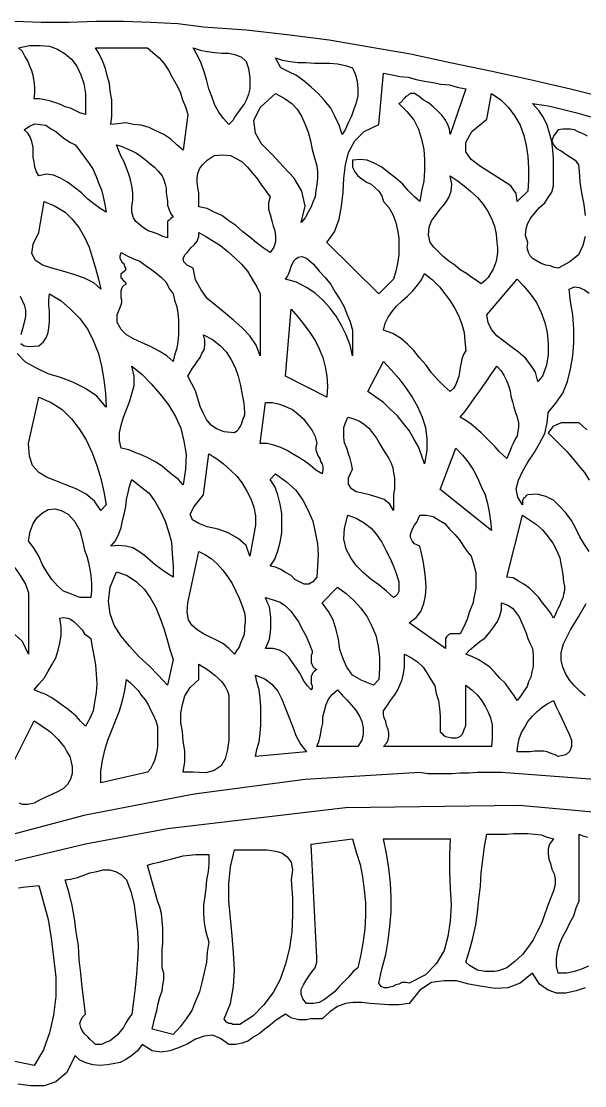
# Model space of a CAD drawing. Extents: x 0.03 to 9.22, y 0.02 to 5.11.
# Drawn here: x 6.136 to 6.861, y 1.576 to 2.947 of the extents above; entities that cross this region are included whole.
import ezdxf

# ---------------------------------------------------------------- set-up
doc = ezdxf.new("R2010")
doc.units = 0
doc.layers.add('1', color=7, linetype='Continuous')

msp = doc.modelspace()

# ---------------------------------------------------------------- linework, layer by layer
for points in [[(6.127, 2.947), (6.161, 2.946), (6.197, 2.946), (6.232, 2.947), (6.267, 2.947), (6.302, 2.946), (6.337, 2.944), (6.37, 2.94), (6.425, 2.936), (6.478, 2.93), (6.532, 2.923), (6.584, 2.914), (6.637, 2.905), (6.688, 2.894), (6.74, 2.883), (6.791, 2.872), (6.843, 2.86), (6.894, 2.847)], [(6.862, 1.702), (6.85, 1.698), (6.837, 1.695), (6.825, 1.695), (6.814, 1.699), (6.803, 1.707), (6.794, 1.721), (6.778, 1.708), (6.762, 1.702), (6.746, 1.701), (6.729, 1.704), (6.712, 1.707), (6.696, 1.711), (6.68, 1.711), (6.664, 1.709), (6.649, 1.699), (6.635, 1.682), (6.622, 1.68), (6.609, 1.68), (6.597, 1.681), (6.585, 1.682), (6.574, 1.683), (6.563, 1.683), (6.553, 1.682), (6.543, 1.678), (6.533, 1.671), (6.523, 1.662), (6.518, 1.662), (6.513, 1.662), (6.508, 1.662), (6.503, 1.661), (6.498, 1.661), (6.493, 1.661), (6.488, 1.662), (6.484, 1.663), (6.48, 1.665), (6.476, 1.668), (6.469, 1.664), (6.462, 1.659), (6.456, 1.654), (6.449, 1.649), (6.442, 1.643), (6.435, 1.639), (6.428, 1.634), (6.42, 1.631), (6.412, 1.629), (6.403, 1.629), (6.392, 1.637), (6.382, 1.641), (6.371, 1.64), (6.36, 1.636), (6.35, 1.63), (6.338, 1.625), (6.327, 1.621), (6.316, 1.619), (6.304, 1.621), (6.291, 1.629), (6.285, 1.621), (6.278, 1.615), (6.271, 1.61), (6.263, 1.606), (6.254, 1.604), (6.246, 1.603), (6.237, 1.602), (6.228, 1.603), (6.22, 1.605), (6.211, 1.609), (6.205, 1.615), (6.194, 1.593), (6.18, 1.581), (6.165, 1.576), (6.148, 1.576), (6.131, 1.578)]]:
    msp.add_lwpolyline(points)
at = {"layer": '1'}
for points in [[(6.218, 2.854), (6.218, 2.827), (6.211, 2.829), (6.205, 2.832), (6.199, 2.835), (6.192, 2.837), (6.186, 2.84), (6.18, 2.842), (6.173, 2.844), (6.166, 2.846), (6.159, 2.847), (6.152, 2.847), (6.153, 2.855), (6.153, 2.862), (6.152, 2.87), (6.151, 2.877), (6.149, 2.883), (6.146, 2.89), (6.144, 2.896), (6.14, 2.902), (6.137, 2.908), (6.132, 2.913), (6.146, 2.916), (6.16, 2.916), (6.172, 2.915), (6.182, 2.911), (6.192, 2.905), (6.2, 2.898), (6.207, 2.889), (6.212, 2.878), (6.216, 2.867), (6.218, 2.854)], [(6.298, 2.913), (6.305, 2.907), (6.313, 2.9), (6.319, 2.893), (6.325, 2.884), (6.33, 2.875), (6.335, 2.866), (6.34, 2.856), (6.343, 2.846), (6.347, 2.837), (6.35, 2.827), (6.344, 2.781), (6.336, 2.788), (6.328, 2.795), (6.319, 2.801), (6.309, 2.806), (6.3, 2.81), (6.29, 2.813), (6.28, 2.814), (6.27, 2.816), (6.26, 2.815), (6.251, 2.814), (6.252, 2.825), (6.252, 2.836), (6.252, 2.846), (6.25, 2.857), (6.249, 2.867), (6.246, 2.877), (6.244, 2.886), (6.24, 2.896), (6.236, 2.905), (6.231, 2.913), (6.298, 2.913)], [(6.43, 2.874), (6.43, 2.867), (6.43, 2.86), (6.428, 2.853), (6.426, 2.847), (6.423, 2.841), (6.419, 2.836), (6.415, 2.83), (6.411, 2.825), (6.408, 2.819), (6.403, 2.814), (6.396, 2.822), (6.39, 2.83), (6.385, 2.839), (6.381, 2.85), (6.377, 2.86), (6.374, 2.872), (6.371, 2.882), (6.367, 2.893), (6.362, 2.904), (6.357, 2.913), (6.366, 2.91), (6.375, 2.908), (6.385, 2.907), (6.394, 2.906), (6.403, 2.906), (6.412, 2.904), (6.419, 2.901), (6.425, 2.895), (6.428, 2.886), (6.43, 2.874)], [(6.562, 2.887), (6.566, 2.878), (6.568, 2.87), (6.569, 2.86), (6.569, 2.851), (6.567, 2.842), (6.564, 2.834), (6.561, 2.825), (6.557, 2.817), (6.553, 2.808), (6.549, 2.801), (6.545, 2.813), (6.54, 2.824), (6.534, 2.835), (6.526, 2.845), (6.518, 2.854), (6.509, 2.862), (6.5, 2.87), (6.49, 2.877), (6.48, 2.882), (6.47, 2.887), (6.463, 2.9), (6.472, 2.897), (6.482, 2.895), (6.492, 2.894), (6.502, 2.894), (6.513, 2.893), (6.523, 2.893), (6.533, 2.893), (6.543, 2.892), (6.553, 2.89), (6.562, 2.887)], [(6.708, 2.86), (6.688, 2.801), (6.687, 2.808), (6.685, 2.814), (6.681, 2.821), (6.677, 2.826), (6.671, 2.832), (6.666, 2.837), (6.66, 2.842), (6.653, 2.846), (6.648, 2.85), (6.642, 2.854), (6.639, 2.854), (6.637, 2.854), (6.635, 2.853), (6.633, 2.851), (6.631, 2.85), (6.629, 2.848), (6.627, 2.846), (6.626, 2.844), (6.624, 2.842), (6.622, 2.841), (6.632, 2.831), (6.641, 2.82), (6.647, 2.808), (6.651, 2.795), (6.654, 2.782), (6.655, 2.769), (6.655, 2.755), (6.654, 2.741), (6.651, 2.728), (6.649, 2.715), (6.642, 2.721), (6.634, 2.729), (6.627, 2.737), (6.618, 2.745), (6.609, 2.752), (6.6, 2.759), (6.591, 2.764), (6.581, 2.768), (6.572, 2.769), (6.562, 2.768), (6.562, 2.759), (6.565, 2.753), (6.569, 2.748), (6.574, 2.744), (6.58, 2.74), (6.586, 2.737), (6.591, 2.733), (6.596, 2.728), (6.6, 2.722), (6.602, 2.715), (6.609, 2.707), (6.614, 2.698), (6.618, 2.688), (6.62, 2.678), (6.622, 2.668), (6.622, 2.657), (6.622, 2.646), (6.62, 2.635), (6.618, 2.625), (6.615, 2.615), (6.596, 2.596), (6.529, 2.662), (6.539, 2.676), (6.545, 2.692), (6.548, 2.709), (6.55, 2.727), (6.551, 2.745), (6.553, 2.762), (6.557, 2.778), (6.565, 2.793), (6.577, 2.805), (6.596, 2.814), (6.602, 2.88), (6.613, 2.878), (6.623, 2.876), (6.634, 2.875), (6.644, 2.872), (6.655, 2.87), (6.666, 2.868), (6.676, 2.866), (6.687, 2.865), (6.697, 2.862), (6.708, 2.86)], [(6.516, 2.761), (6.517, 2.753), (6.517, 2.745), (6.516, 2.737), (6.515, 2.729), (6.514, 2.721), (6.511, 2.714), (6.509, 2.708), (6.505, 2.701), (6.501, 2.694), (6.496, 2.688), (6.501, 2.709), (6.497, 2.728), (6.487, 2.745), (6.473, 2.76), (6.459, 2.775), (6.445, 2.789), (6.437, 2.803), (6.435, 2.819), (6.443, 2.836), (6.463, 2.854), (6.474, 2.848), (6.484, 2.841), (6.491, 2.834), (6.497, 2.824), (6.501, 2.814), (6.505, 2.804), (6.508, 2.793), (6.51, 2.782), (6.513, 2.771), (6.516, 2.761)], [(6.788, 2.728), (6.774, 2.715), (6.773, 2.725), (6.766, 2.735), (6.754, 2.743), (6.74, 2.752), (6.727, 2.76), (6.715, 2.769), (6.708, 2.779), (6.708, 2.791), (6.716, 2.805), (6.735, 2.821), (6.741, 2.854), (6.753, 2.846), (6.763, 2.836), (6.771, 2.825), (6.778, 2.813), (6.783, 2.8), (6.786, 2.787), (6.788, 2.773), (6.789, 2.758), (6.789, 2.743), (6.788, 2.728)], [(6.862, 2.67), (6.859, 2.658), (6.853, 2.646), (6.842, 2.637), (6.827, 2.629), (6.822, 2.63), (6.817, 2.632), (6.811, 2.633), (6.805, 2.635), (6.8, 2.638), (6.795, 2.641), (6.791, 2.645), (6.789, 2.649), (6.787, 2.655), (6.788, 2.662), (6.785, 2.671), (6.786, 2.68), (6.788, 2.687), (6.792, 2.694), (6.798, 2.701), (6.803, 2.707), (6.81, 2.713), (6.814, 2.72), (6.819, 2.727), (6.821, 2.735), (6.821, 2.746), (6.821, 2.758), (6.821, 2.77), (6.82, 2.781), (6.819, 2.792), (6.816, 2.803), (6.813, 2.813), (6.808, 2.823), (6.802, 2.832), (6.794, 2.841), (6.814, 2.838), (6.832, 2.834), (6.851, 2.829), (6.869, 2.824)], [(6.245, 2.701), (6.237, 2.706), (6.229, 2.712), (6.221, 2.718), (6.213, 2.726), (6.204, 2.733), (6.195, 2.74), (6.186, 2.745), (6.177, 2.749), (6.168, 2.75), (6.158, 2.748), (6.155, 2.753), (6.153, 2.759), (6.152, 2.766), (6.151, 2.772), (6.151, 2.779), (6.151, 2.785), (6.149, 2.792), (6.147, 2.798), (6.144, 2.803), (6.139, 2.807), (6.146, 2.812), (6.153, 2.815), (6.16, 2.814), (6.167, 2.813), (6.173, 2.809), (6.18, 2.805), (6.186, 2.8), (6.192, 2.795), (6.199, 2.791), (6.205, 2.788), (6.211, 2.78), (6.217, 2.772), (6.223, 2.764), (6.228, 2.756), (6.232, 2.747), (6.235, 2.739), (6.239, 2.73), (6.241, 2.721), (6.243, 2.711), (6.245, 2.701)], [(6.865, 2.799), (6.861, 2.801), (6.857, 2.803), (6.852, 2.805), (6.848, 2.807), (6.843, 2.808), (6.838, 2.808), (6.833, 2.808), (6.827, 2.807), (6.821, 2.799), (6.819, 2.793), (6.821, 2.788), (6.825, 2.783), (6.831, 2.78), (6.837, 2.776), (6.843, 2.772), (6.849, 2.768), (6.853, 2.762), (6.854, 2.754), (6.855, 2.74), (6.857, 2.726), (6.86, 2.711), (6.862, 2.697)], [(6.317, 2.748), (6.319, 2.743), (6.321, 2.737), (6.322, 2.732), (6.322, 2.726), (6.323, 2.721), (6.324, 2.715), (6.324, 2.71), (6.326, 2.704), (6.328, 2.699), (6.331, 2.695), (6.328, 2.693), (6.326, 2.691), (6.324, 2.689), (6.324, 2.686), (6.324, 2.683), (6.324, 2.68), (6.324, 2.677), (6.324, 2.674), (6.324, 2.671), (6.324, 2.668), (6.318, 2.67), (6.312, 2.673), (6.306, 2.675), (6.299, 2.677), (6.293, 2.681), (6.288, 2.685), (6.283, 2.689), (6.28, 2.694), (6.278, 2.701), (6.278, 2.708), (6.279, 2.717), (6.279, 2.726), (6.278, 2.735), (6.276, 2.743), (6.274, 2.75), (6.271, 2.758), (6.268, 2.766), (6.264, 2.773), (6.261, 2.78), (6.258, 2.788), (6.264, 2.786), (6.271, 2.783), (6.278, 2.78), (6.284, 2.777), (6.29, 2.773), (6.295, 2.769), (6.301, 2.764), (6.307, 2.759), (6.312, 2.754), (6.317, 2.748)], [(6.456, 2.721), (6.454, 2.713), (6.454, 2.705), (6.456, 2.698), (6.458, 2.69), (6.46, 2.683), (6.462, 2.677), (6.463, 2.67), (6.463, 2.663), (6.461, 2.656), (6.456, 2.649), (6.447, 2.655), (6.438, 2.662), (6.43, 2.669), (6.421, 2.676), (6.412, 2.684), (6.403, 2.69), (6.394, 2.697), (6.384, 2.701), (6.375, 2.706), (6.364, 2.708), (6.364, 2.718), (6.364, 2.726), (6.363, 2.733), (6.362, 2.74), (6.362, 2.745), (6.363, 2.751), (6.365, 2.757), (6.369, 2.762), (6.375, 2.768), (6.384, 2.774), (6.395, 2.775), (6.405, 2.774), (6.413, 2.77), (6.42, 2.766), (6.427, 2.759), (6.433, 2.752), (6.439, 2.745), (6.444, 2.737), (6.45, 2.729), (6.456, 2.721)], [(6.748, 2.662), (6.749, 2.655), (6.749, 2.649), (6.748, 2.643), (6.747, 2.638), (6.745, 2.632), (6.743, 2.627), (6.74, 2.622), (6.737, 2.617), (6.733, 2.613), (6.728, 2.609), (6.722, 2.613), (6.716, 2.617), (6.709, 2.622), (6.701, 2.627), (6.694, 2.633), (6.686, 2.638), (6.679, 2.644), (6.673, 2.65), (6.667, 2.656), (6.662, 2.662), (6.66, 2.672), (6.661, 2.682), (6.664, 2.69), (6.669, 2.697), (6.675, 2.705), (6.681, 2.712), (6.686, 2.72), (6.689, 2.728), (6.69, 2.737), (6.688, 2.748), (6.697, 2.742), (6.706, 2.735), (6.714, 2.728), (6.723, 2.72), (6.73, 2.712), (6.736, 2.703), (6.741, 2.693), (6.745, 2.683), (6.747, 2.673), (6.748, 2.662)], [(6.238, 2.602), (6.229, 2.61), (6.217, 2.616), (6.203, 2.621), (6.189, 2.625), (6.175, 2.629), (6.163, 2.633), (6.154, 2.639), (6.149, 2.648), (6.151, 2.66), (6.158, 2.675), (6.165, 2.715), (6.179, 2.709), (6.192, 2.701), (6.201, 2.692), (6.21, 2.681), (6.217, 2.669), (6.223, 2.656), (6.227, 2.643), (6.231, 2.629), (6.235, 2.615), (6.238, 2.602)], [(6.443, 2.596), (6.443, 2.516), (6.438, 2.53), (6.43, 2.542), (6.42, 2.552), (6.409, 2.562), (6.398, 2.571), (6.386, 2.581), (6.375, 2.59), (6.367, 2.601), (6.36, 2.614), (6.357, 2.629), (6.349, 2.633), (6.345, 2.637), (6.344, 2.641), (6.346, 2.646), (6.35, 2.65), (6.354, 2.655), (6.358, 2.659), (6.362, 2.664), (6.364, 2.67), (6.364, 2.675), (6.373, 2.67), (6.383, 2.664), (6.392, 2.658), (6.402, 2.65), (6.411, 2.642), (6.419, 2.634), (6.427, 2.625), (6.433, 2.615), (6.439, 2.605), (6.443, 2.596)], [(6.331, 2.596), (6.333, 2.588), (6.336, 2.579), (6.337, 2.571), (6.338, 2.562), (6.338, 2.552), (6.338, 2.543), (6.337, 2.534), (6.336, 2.526), (6.333, 2.517), (6.331, 2.509), (6.323, 2.516), (6.313, 2.522), (6.302, 2.528), (6.291, 2.533), (6.28, 2.538), (6.271, 2.543), (6.264, 2.55), (6.259, 2.559), (6.259, 2.569), (6.264, 2.582), (6.265, 2.585), (6.265, 2.588), (6.264, 2.591), (6.264, 2.594), (6.264, 2.597), (6.264, 2.6), (6.265, 2.603), (6.266, 2.605), (6.268, 2.607), (6.271, 2.609), (6.27, 2.61), (6.268, 2.612), (6.267, 2.613), (6.266, 2.615), (6.264, 2.616), (6.264, 2.618), (6.264, 2.62), (6.264, 2.622), (6.268, 2.625), (6.27, 2.627), (6.27, 2.629), (6.269, 2.631), (6.268, 2.634), (6.266, 2.636), (6.264, 2.639), (6.263, 2.642), (6.263, 2.645), (6.264, 2.649), (6.272, 2.645), (6.28, 2.641), (6.288, 2.638), (6.295, 2.633), (6.302, 2.628), (6.309, 2.623), (6.316, 2.617), (6.322, 2.611), (6.326, 2.603), (6.331, 2.596)], [(6.562, 2.549), (6.562, 2.516), (6.559, 2.53), (6.554, 2.543), (6.548, 2.555), (6.541, 2.567), (6.533, 2.578), (6.524, 2.588), (6.514, 2.597), (6.503, 2.604), (6.49, 2.611), (6.476, 2.615), (6.478, 2.618), (6.48, 2.622), (6.482, 2.627), (6.483, 2.631), (6.485, 2.635), (6.487, 2.639), (6.489, 2.641), (6.492, 2.643), (6.497, 2.644), (6.503, 2.642), (6.512, 2.634), (6.519, 2.625), (6.527, 2.617), (6.534, 2.608), (6.54, 2.598), (6.546, 2.589), (6.551, 2.58), (6.555, 2.57), (6.559, 2.56), (6.562, 2.549)], [(6.708, 2.523), (6.705, 2.518), (6.703, 2.512), (6.702, 2.507), (6.701, 2.501), (6.7, 2.495), (6.699, 2.49), (6.697, 2.484), (6.695, 2.479), (6.692, 2.474), (6.688, 2.47), (6.68, 2.477), (6.672, 2.485), (6.664, 2.494), (6.657, 2.504), (6.649, 2.513), (6.641, 2.523), (6.633, 2.531), (6.624, 2.539), (6.614, 2.545), (6.602, 2.549), (6.604, 2.558), (6.608, 2.566), (6.613, 2.573), (6.619, 2.58), (6.626, 2.587), (6.633, 2.593), (6.64, 2.6), (6.646, 2.607), (6.651, 2.614), (6.655, 2.622), (6.665, 2.614), (6.674, 2.605), (6.681, 2.596), (6.688, 2.587), (6.694, 2.577), (6.699, 2.567), (6.703, 2.557), (6.706, 2.546), (6.707, 2.535), (6.708, 2.523)], [(6.807, 2.49), (6.801, 2.483), (6.798, 2.495), (6.792, 2.504), (6.785, 2.513), (6.776, 2.521), (6.766, 2.528), (6.757, 2.535), (6.748, 2.542), (6.741, 2.55), (6.737, 2.559), (6.735, 2.569), (6.774, 2.615), (6.783, 2.606), (6.791, 2.596), (6.799, 2.585), (6.805, 2.572), (6.81, 2.559), (6.813, 2.546), (6.814, 2.532), (6.814, 2.518), (6.812, 2.504), (6.807, 2.49)], [(6.867, 2.264), (6.861, 2.273), (6.855, 2.283), (6.85, 2.293), (6.844, 2.304), (6.837, 2.314), (6.829, 2.322), (6.821, 2.33), (6.811, 2.335), (6.8, 2.338), (6.788, 2.337), (6.786, 2.336), (6.785, 2.334), (6.783, 2.333), (6.782, 2.331), (6.781, 2.33), (6.781, 2.328), (6.781, 2.326), (6.781, 2.324), (6.775, 2.334), (6.773, 2.345), (6.776, 2.356), (6.781, 2.367), (6.788, 2.379), (6.796, 2.391), (6.803, 2.403), (6.81, 2.416), (6.813, 2.43), (6.814, 2.443), (6.824, 2.455), (6.833, 2.468), (6.839, 2.483), (6.843, 2.499), (6.846, 2.516), (6.847, 2.533), (6.847, 2.551), (6.846, 2.569), (6.843, 2.586), (6.841, 2.602), (6.848, 2.605), (6.854, 2.604), (6.861, 2.601), (6.867, 2.597)], [(6.135, 2.532), (6.139, 2.529), (6.146, 2.528), (6.158, 2.529), (6.164, 2.534), (6.168, 2.54), (6.17, 2.546), (6.171, 2.552), (6.172, 2.56), (6.172, 2.567), (6.172, 2.574), (6.171, 2.581), (6.171, 2.588), (6.172, 2.596), (6.187, 2.587), (6.199, 2.576), (6.211, 2.564), (6.221, 2.55), (6.228, 2.536), (6.235, 2.519), (6.239, 2.503), (6.242, 2.485), (6.244, 2.468), (6.245, 2.45), (6.233, 2.464), (6.218, 2.474), (6.202, 2.482), (6.186, 2.488), (6.17, 2.493), (6.155, 2.5), (6.141, 2.508), (6.13, 2.519)], [(6.134, 2.593), (6.139, 2.582)], [(6.139, 2.582), (6.141, 2.575), (6.141, 2.567), (6.139, 2.559), (6.137, 2.551), (6.135, 2.543)], [(6.529, 2.463), (6.476, 2.49), (6.483, 2.576), (6.492, 2.566), (6.5, 2.556), (6.507, 2.546), (6.514, 2.536), (6.519, 2.525), (6.524, 2.514), (6.527, 2.502), (6.529, 2.49), (6.53, 2.477), (6.529, 2.463)], [(6.423, 2.443), (6.423, 2.44), (6.422, 2.437), (6.421, 2.435), (6.42, 2.432), (6.419, 2.429), (6.418, 2.426), (6.416, 2.424), (6.415, 2.421), (6.413, 2.419), (6.41, 2.417), (6.397, 2.418), (6.387, 2.422), (6.38, 2.427), (6.374, 2.434), (6.37, 2.442), (6.366, 2.451), (6.363, 2.461), (6.36, 2.471), (6.355, 2.48), (6.35, 2.49), (6.353, 2.495), (6.356, 2.5), (6.359, 2.504), (6.362, 2.509), (6.366, 2.514), (6.368, 2.519), (6.371, 2.524), (6.372, 2.53), (6.372, 2.536), (6.37, 2.543), (6.382, 2.537), (6.392, 2.529), (6.4, 2.521), (6.406, 2.511), (6.411, 2.501), (6.415, 2.49), (6.418, 2.478), (6.42, 2.466), (6.422, 2.455), (6.423, 2.443)], [(6.655, 2.377), (6.651, 2.388), (6.647, 2.399), (6.641, 2.409), (6.635, 2.42), (6.628, 2.429), (6.62, 2.439), (6.611, 2.447), (6.602, 2.456), (6.592, 2.463), (6.582, 2.47), (6.602, 2.509), (6.612, 2.498), (6.622, 2.487), (6.631, 2.475), (6.639, 2.463), (6.646, 2.451), (6.652, 2.437), (6.656, 2.424), (6.658, 2.409), (6.658, 2.394), (6.655, 2.377)], [(6.344, 2.35), (6.338, 2.357), (6.331, 2.362), (6.324, 2.368), (6.317, 2.374), (6.309, 2.379), (6.3, 2.384), (6.291, 2.388), (6.283, 2.391), (6.274, 2.395), (6.264, 2.397), (6.262, 2.407), (6.262, 2.417), (6.264, 2.427), (6.267, 2.437), (6.271, 2.447), (6.275, 2.457), (6.278, 2.467), (6.281, 2.478), (6.281, 2.49), (6.278, 2.503), (6.291, 2.492), (6.303, 2.48), (6.314, 2.467), (6.325, 2.453), (6.334, 2.438), (6.341, 2.423), (6.345, 2.406), (6.348, 2.389), (6.347, 2.37), (6.344, 2.35)], [(6.774, 2.437), (6.776, 2.43), (6.776, 2.424), (6.775, 2.419), (6.774, 2.413), (6.771, 2.408), (6.769, 2.403), (6.767, 2.399), (6.765, 2.394), (6.763, 2.389), (6.761, 2.384), (6.756, 2.388), (6.751, 2.393), (6.746, 2.399), (6.74, 2.405), (6.734, 2.411), (6.728, 2.417), (6.721, 2.423), (6.715, 2.428), (6.708, 2.433), (6.701, 2.437), (6.706, 2.443), (6.711, 2.45), (6.716, 2.457), (6.721, 2.464), (6.726, 2.471), (6.731, 2.478), (6.736, 2.485), (6.74, 2.491), (6.744, 2.497), (6.748, 2.503), (6.753, 2.497), (6.757, 2.491), (6.76, 2.485), (6.763, 2.478), (6.765, 2.471), (6.766, 2.464), (6.768, 2.457), (6.77, 2.45), (6.772, 2.443), (6.774, 2.437)], [(6.245, 2.324), (6.238, 2.317), (6.23, 2.329), (6.219, 2.338), (6.206, 2.345), (6.193, 2.35), (6.18, 2.355), (6.168, 2.36), (6.158, 2.366), (6.15, 2.375), (6.146, 2.387), (6.145, 2.403), (6.158, 2.463), (6.174, 2.456), (6.188, 2.447), (6.2, 2.435), (6.21, 2.422), (6.219, 2.408), (6.227, 2.391), (6.233, 2.375), (6.238, 2.358), (6.242, 2.341), (6.245, 2.324)], [(6.516, 2.403), (6.515, 2.399), (6.515, 2.395), (6.516, 2.391), (6.518, 2.387), (6.52, 2.384), (6.521, 2.38), (6.523, 2.377), (6.524, 2.373), (6.524, 2.369), (6.523, 2.364), (6.515, 2.369), (6.508, 2.375), (6.501, 2.38), (6.493, 2.385), (6.485, 2.39), (6.478, 2.394), (6.47, 2.398), (6.461, 2.401), (6.452, 2.403), (6.443, 2.403), (6.45, 2.456), (6.459, 2.456), (6.468, 2.454), (6.476, 2.451), (6.485, 2.447), (6.492, 2.441), (6.499, 2.435), (6.505, 2.427), (6.51, 2.42), (6.514, 2.412), (6.516, 2.403)], [(6.609, 2.384), (6.612, 2.378), (6.614, 2.372), (6.615, 2.365), (6.616, 2.359), (6.616, 2.352), (6.616, 2.345), (6.615, 2.338), (6.615, 2.331), (6.615, 2.324), (6.615, 2.317), (6.61, 2.325), (6.603, 2.331), (6.594, 2.334), (6.584, 2.337), (6.575, 2.339), (6.567, 2.341), (6.561, 2.345), (6.557, 2.351), (6.557, 2.359), (6.562, 2.37), (6.561, 2.377), (6.559, 2.384), (6.557, 2.39), (6.555, 2.397), (6.552, 2.404), (6.551, 2.411), (6.551, 2.417), (6.551, 2.424), (6.553, 2.43), (6.556, 2.437), (6.564, 2.435), (6.571, 2.432), (6.577, 2.428), (6.583, 2.423), (6.588, 2.417), (6.593, 2.41), (6.597, 2.403), (6.601, 2.396), (6.605, 2.39), (6.609, 2.384)], [(6.864, 2.421), (6.854, 2.43), (6.849, 2.43), (6.845, 2.43), (6.84, 2.43), (6.836, 2.43), (6.831, 2.43), (6.827, 2.428), (6.824, 2.427), (6.82, 2.425), (6.817, 2.421), (6.814, 2.417), (6.822, 2.409), (6.83, 2.401), (6.838, 2.393), (6.846, 2.384), (6.853, 2.375), (6.861, 2.366), (6.867, 2.356)], [(6.437, 2.298), (6.43, 2.258), (6.425, 2.272), (6.415, 2.281), (6.402, 2.288), (6.389, 2.293), (6.375, 2.296), (6.364, 2.3), (6.356, 2.305), (6.353, 2.312), (6.358, 2.322), (6.37, 2.337), (6.377, 2.39), (6.387, 2.384), (6.396, 2.377), (6.405, 2.369), (6.413, 2.361), (6.42, 2.352), (6.426, 2.342), (6.431, 2.332), (6.435, 2.321), (6.437, 2.31), (6.437, 2.298)], [(6.741, 2.291), (6.675, 2.344), (6.695, 2.397), (6.704, 2.388), (6.711, 2.379), (6.718, 2.369), (6.723, 2.359), (6.728, 2.348), (6.733, 2.337), (6.736, 2.326), (6.738, 2.315), (6.74, 2.303), (6.741, 2.291)], [(6.516, 2.231), (6.511, 2.225), (6.506, 2.222), (6.5, 2.222), (6.494, 2.225), (6.488, 2.228), (6.483, 2.233), (6.476, 2.237), (6.47, 2.241), (6.463, 2.244), (6.456, 2.245), (6.462, 2.254), (6.466, 2.265), (6.469, 2.276), (6.471, 2.288), (6.471, 2.301), (6.471, 2.313), (6.469, 2.325), (6.466, 2.337), (6.462, 2.348), (6.456, 2.357), (6.463, 2.364), (6.477, 2.354), (6.489, 2.343), (6.498, 2.33), (6.505, 2.317), (6.511, 2.303), (6.514, 2.289), (6.517, 2.274), (6.518, 2.26), (6.517, 2.245), (6.516, 2.231)], [(6.331, 2.231), (6.323, 2.236), (6.316, 2.241), (6.308, 2.247), (6.301, 2.253), (6.294, 2.259), (6.287, 2.264), (6.279, 2.269), (6.27, 2.271), (6.261, 2.272), (6.251, 2.271), (6.257, 2.278), (6.261, 2.287), (6.264, 2.295), (6.266, 2.304), (6.268, 2.312), (6.27, 2.322), (6.271, 2.331), (6.273, 2.34), (6.275, 2.348), (6.278, 2.357), (6.289, 2.348), (6.3, 2.339), (6.308, 2.328), (6.315, 2.316), (6.321, 2.303), (6.325, 2.29), (6.329, 2.276), (6.33, 2.261), (6.331, 2.246), (6.331, 2.231)], [(6.211, 2.291), (6.213, 2.283), (6.215, 2.274), (6.217, 2.266), (6.22, 2.258), (6.222, 2.25), (6.224, 2.241), (6.225, 2.233), (6.226, 2.223), (6.226, 2.214), (6.225, 2.205), (6.211, 2.205), (6.2, 2.209), (6.19, 2.213), (6.182, 2.22), (6.175, 2.228), (6.169, 2.237), (6.163, 2.247), (6.158, 2.258), (6.152, 2.268), (6.145, 2.278), (6.147, 2.29), (6.151, 2.3), (6.156, 2.308), (6.163, 2.314), (6.17, 2.318), (6.179, 2.319), (6.187, 2.317), (6.196, 2.312), (6.204, 2.303), (6.211, 2.291)], [(6.622, 2.225), (6.622, 2.222), (6.622, 2.219), (6.622, 2.216), (6.622, 2.213), (6.621, 2.211), (6.62, 2.209), (6.619, 2.208), (6.617, 2.206), (6.615, 2.205), (6.606, 2.213), (6.596, 2.221), (6.586, 2.228), (6.576, 2.237), (6.567, 2.246), (6.56, 2.256), (6.554, 2.267), (6.551, 2.28), (6.552, 2.294), (6.556, 2.311), (6.567, 2.307), (6.577, 2.301), (6.586, 2.294), (6.593, 2.286), (6.6, 2.276), (6.605, 2.266), (6.61, 2.256), (6.615, 2.245), (6.619, 2.235), (6.622, 2.225)], [(6.715, 2.258), (6.718, 2.248), (6.721, 2.237), (6.721, 2.227), (6.721, 2.217), (6.719, 2.206), (6.717, 2.197), (6.713, 2.187), (6.71, 2.177), (6.706, 2.168), (6.701, 2.158), (6.699, 2.158), (6.696, 2.158), (6.693, 2.158), (6.69, 2.158), (6.688, 2.158), (6.686, 2.157), (6.685, 2.156), (6.683, 2.154), (6.682, 2.152), (6.682, 2.139), (6.635, 2.172), (6.644, 2.179), (6.65, 2.187), (6.654, 2.197), (6.656, 2.207), (6.657, 2.218), (6.656, 2.23), (6.655, 2.241), (6.653, 2.252), (6.651, 2.262), (6.649, 2.271), (6.642, 2.274), (6.639, 2.278), (6.637, 2.282), (6.637, 2.286), (6.638, 2.29), (6.64, 2.294), (6.642, 2.298), (6.645, 2.302), (6.647, 2.307), (6.649, 2.311), (6.657, 2.311), (6.666, 2.309), (6.673, 2.305), (6.681, 2.3), (6.687, 2.293), (6.694, 2.286), (6.7, 2.279), (6.705, 2.271), (6.71, 2.264), (6.715, 2.258)], [(6.834, 2.225), (6.835, 2.219), (6.835, 2.214), (6.834, 2.209), (6.833, 2.204), (6.831, 2.2), (6.829, 2.195), (6.827, 2.191), (6.825, 2.187), (6.823, 2.182), (6.821, 2.178), (6.817, 2.185), (6.812, 2.192), (6.807, 2.198), (6.802, 2.205), (6.796, 2.211), (6.79, 2.217), (6.783, 2.222), (6.776, 2.226), (6.769, 2.23), (6.761, 2.231), (6.781, 2.311), (6.79, 2.305), (6.799, 2.299), (6.807, 2.292), (6.814, 2.283), (6.82, 2.275), (6.825, 2.266), (6.829, 2.256), (6.831, 2.246), (6.833, 2.235), (6.834, 2.225)], [(6.145, 2.211), (6.145, 2.132), (6.137, 2.148), (6.123, 2.161), (6.107, 2.173), (6.089, 2.183), (6.072, 2.194), (6.057, 2.206), (6.047, 2.219), (6.043, 2.235), (6.046, 2.254), (6.059, 2.278), (6.07, 2.276), (6.081, 2.274), (6.092, 2.269), (6.102, 2.264), (6.112, 2.257), (6.121, 2.25), (6.129, 2.241), (6.135, 2.232), (6.141, 2.222), (6.145, 2.211)], [(6.423, 2.185), (6.424, 2.179), (6.424, 2.173), (6.423, 2.167), (6.423, 2.162), (6.422, 2.156), (6.42, 2.151), (6.418, 2.146), (6.416, 2.141), (6.413, 2.137), (6.41, 2.132), (6.403, 2.139), (6.396, 2.145), (6.387, 2.15), (6.378, 2.154), (6.37, 2.158), (6.362, 2.163), (6.355, 2.169), (6.351, 2.176), (6.349, 2.186), (6.35, 2.198), (6.364, 2.264), (6.372, 2.26), (6.38, 2.255), (6.388, 2.248), (6.395, 2.24), (6.401, 2.232), (6.407, 2.223), (6.412, 2.213), (6.416, 2.204), (6.42, 2.194), (6.423, 2.185)], [(6.331, 2.125), (6.324, 2.092), (6.312, 2.105), (6.3, 2.117), (6.287, 2.129), (6.275, 2.142), (6.264, 2.155), (6.255, 2.169), (6.25, 2.184), (6.248, 2.2), (6.25, 2.218), (6.258, 2.238), (6.272, 2.233), (6.284, 2.225), (6.294, 2.215), (6.302, 2.204), (6.309, 2.192), (6.314, 2.179), (6.319, 2.165), (6.323, 2.152), (6.327, 2.138), (6.331, 2.125)], [(6.596, 2.099), (6.589, 2.092), (6.574, 2.098), (6.562, 2.105), (6.555, 2.115), (6.55, 2.126), (6.546, 2.138), (6.544, 2.151), (6.541, 2.163), (6.537, 2.176), (6.531, 2.187), (6.523, 2.198), (6.543, 2.218), (6.554, 2.21), (6.564, 2.201), (6.573, 2.191), (6.581, 2.18), (6.587, 2.168), (6.592, 2.156), (6.595, 2.142), (6.597, 2.128), (6.597, 2.114), (6.596, 2.099)], [(6.509, 2.139), (6.51, 2.136), (6.51, 2.133), (6.509, 2.13), (6.509, 2.127), (6.509, 2.124), (6.509, 2.121), (6.51, 2.118), (6.511, 2.116), (6.513, 2.114), (6.516, 2.112), (6.513, 2.11), (6.511, 2.108), (6.51, 2.106), (6.509, 2.103), (6.509, 2.1), (6.509, 2.097), (6.509, 2.094), (6.51, 2.091), (6.51, 2.088), (6.509, 2.086), (6.504, 2.091), (6.499, 2.098), (6.495, 2.106), (6.49, 2.114), (6.485, 2.121), (6.48, 2.128), (6.475, 2.133), (6.468, 2.137), (6.46, 2.139), (6.45, 2.139), (6.452, 2.144), (6.455, 2.151), (6.456, 2.157), (6.457, 2.165), (6.457, 2.172), (6.457, 2.179), (6.456, 2.186), (6.455, 2.193), (6.452, 2.199), (6.45, 2.205), (6.46, 2.202), (6.469, 2.199), (6.476, 2.194), (6.483, 2.187), (6.488, 2.18), (6.493, 2.173), (6.497, 2.165), (6.502, 2.156), (6.506, 2.147), (6.509, 2.139)], [(6.794, 2.139), (6.795, 2.131), (6.795, 2.123), (6.795, 2.116), (6.793, 2.109), (6.792, 2.102), (6.789, 2.096), (6.787, 2.09), (6.783, 2.084), (6.779, 2.078), (6.774, 2.072), (6.77, 2.079), (6.764, 2.087), (6.759, 2.094), (6.752, 2.101), (6.746, 2.108), (6.739, 2.115), (6.732, 2.12), (6.724, 2.125), (6.716, 2.129), (6.708, 2.132), (6.713, 2.137), (6.719, 2.142), (6.726, 2.148), (6.733, 2.153), (6.739, 2.16), (6.744, 2.167), (6.749, 2.174), (6.752, 2.181), (6.754, 2.189), (6.754, 2.198), (6.762, 2.195), (6.768, 2.191), (6.773, 2.185), (6.777, 2.18), (6.78, 2.173), (6.783, 2.166), (6.786, 2.159), (6.788, 2.152), (6.791, 2.145), (6.794, 2.139)], [(6.862, 2.078), (6.855, 2.084), (6.848, 2.091), (6.842, 2.098), (6.837, 2.106), (6.833, 2.115), (6.831, 2.124), (6.831, 2.134), (6.834, 2.145), (6.843, 2.163), (6.853, 2.18), (6.863, 2.197)], [(6.225, 2.152), (6.227, 2.141), (6.229, 2.13), (6.231, 2.118), (6.232, 2.106), (6.233, 2.094), (6.232, 2.082), (6.23, 2.07), (6.228, 2.059), (6.224, 2.049), (6.218, 2.039), (6.212, 2.045), (6.206, 2.052), (6.2, 2.057), (6.194, 2.062), (6.187, 2.067), (6.18, 2.072), (6.174, 2.076), (6.167, 2.08), (6.159, 2.083), (6.152, 2.086), (6.158, 2.093), (6.165, 2.101), (6.17, 2.11), (6.175, 2.118), (6.18, 2.127), (6.183, 2.137), (6.185, 2.146), (6.187, 2.156), (6.187, 2.167), (6.185, 2.178), (6.19, 2.179), (6.195, 2.178), (6.199, 2.177), (6.203, 2.174), (6.207, 2.17), (6.211, 2.166), (6.214, 2.163), (6.217, 2.158), (6.221, 2.155), (6.225, 2.152)], [(6.675, 2.052), (6.675, 2.05), (6.675, 2.047), (6.675, 2.044), (6.675, 2.041), (6.675, 2.038), (6.675, 2.035), (6.675, 2.032), (6.677, 2.03), (6.679, 2.028), (6.682, 2.026), (6.69, 2.024), (6.696, 2.024), (6.701, 2.026), (6.704, 2.029), (6.706, 2.035), (6.708, 2.04), (6.708, 2.047), (6.708, 2.054), (6.708, 2.06), (6.708, 2.066), (6.708, 2.092), (6.716, 2.086), (6.723, 2.079), (6.728, 2.073), (6.733, 2.065), (6.737, 2.057), (6.74, 2.05), (6.742, 2.041), (6.742, 2.032), (6.742, 2.023), (6.741, 2.013), (6.602, 2.013), (6.606, 2.017), (6.608, 2.021), (6.609, 2.026), (6.609, 2.03), (6.608, 2.035), (6.606, 2.04), (6.605, 2.045), (6.603, 2.05), (6.602, 2.054), (6.602, 2.059), (6.607, 2.066), (6.611, 2.072), (6.616, 2.079), (6.62, 2.085), (6.623, 2.092), (6.626, 2.099), (6.628, 2.107), (6.629, 2.115), (6.629, 2.123), (6.629, 2.132), (6.638, 2.127), (6.646, 2.122), (6.653, 2.115), (6.658, 2.108), (6.663, 2.099), (6.668, 2.091), (6.67, 2.081), (6.673, 2.072), (6.674, 2.062), (6.675, 2.052)], [(6.403, 2.072), (6.403, 2.061), (6.403, 2.048), (6.403, 2.034), (6.403, 2.021), (6.401, 2.009), (6.398, 1.997), (6.393, 1.988), (6.384, 1.982), (6.373, 1.979), (6.357, 1.98), (6.344, 1.98), (6.346, 1.993), (6.346, 2.007), (6.344, 2.02), (6.343, 2.032), (6.341, 2.044), (6.341, 2.056), (6.343, 2.067), (6.346, 2.078), (6.353, 2.089), (6.364, 2.099), (6.364, 2.119), (6.369, 2.116), (6.374, 2.113), (6.379, 2.109), (6.385, 2.105), (6.39, 2.1), (6.394, 2.096), (6.398, 2.09), (6.401, 2.084), (6.403, 2.079), (6.403, 2.072)], [(6.311, 2.039), (6.311, 2.033), (6.311, 2.026), (6.311, 2.02), (6.311, 2.013), (6.31, 2.007), (6.309, 2.001), (6.307, 1.995), (6.305, 1.99), (6.302, 1.984), (6.298, 1.98), (6.238, 1.966), (6.238, 1.981), (6.24, 1.995), (6.243, 2.008), (6.247, 2.021), (6.252, 2.034), (6.257, 2.046), (6.262, 2.059), (6.266, 2.072), (6.269, 2.085), (6.271, 2.099), (6.276, 2.095), (6.281, 2.09), (6.286, 2.085), (6.29, 2.079), (6.295, 2.073), (6.299, 2.067), (6.302, 2.06), (6.306, 2.053), (6.309, 2.046), (6.311, 2.039)], [(6.503, 2.006), (6.437, 2), (6.439, 2.009), (6.442, 2.019), (6.443, 2.03), (6.444, 2.041), (6.444, 2.052), (6.444, 2.064), (6.443, 2.075), (6.442, 2.086), (6.439, 2.096), (6.437, 2.105), (6.449, 2.1), (6.458, 2.093), (6.466, 2.084), (6.471, 2.074), (6.476, 2.062), (6.48, 2.051), (6.485, 2.039), (6.489, 2.027), (6.495, 2.016), (6.503, 2.006)], [(6.569, 2.013), (6.516, 2.013), (6.519, 2.02), (6.521, 2.028), (6.522, 2.036), (6.524, 2.043), (6.524, 2.051), (6.526, 2.059), (6.528, 2.067), (6.531, 2.074), (6.536, 2.08), (6.543, 2.086), (6.549, 2.079), (6.555, 2.073), (6.561, 2.066), (6.566, 2.06), (6.571, 2.052), (6.574, 2.045), (6.576, 2.037), (6.576, 2.029), (6.574, 2.021), (6.569, 2.013)], [(6.827, 2), (6.823, 2.002), (6.818, 2.004), (6.813, 2.006), (6.808, 2.007), (6.802, 2.007), (6.797, 2.007), (6.791, 2.006), (6.786, 2.006), (6.78, 2.006), (6.774, 2.006), (6.775, 2.014), (6.777, 2.023), (6.78, 2.031), (6.784, 2.038), (6.788, 2.045), (6.794, 2.052), (6.8, 2.058), (6.806, 2.063), (6.813, 2.068), (6.821, 2.072), (6.824, 2.065), (6.828, 2.057), (6.832, 2.048), (6.837, 2.038), (6.841, 2.029), (6.844, 2.021), (6.844, 2.013), (6.842, 2.007), (6.837, 2.002), (6.827, 2)], [(6.119, 1.98), (6.152, 2.046), (6.158, 2.042), (6.164, 2.038), (6.169, 2.035), (6.174, 2.031), (6.179, 2.026), (6.183, 2.022), (6.187, 2.017), (6.191, 2.012), (6.194, 2.006), (6.198, 2)], [(6.198, 2), (6.201, 1.987), (6.201, 1.978), (6.199, 1.971), (6.195, 1.964), (6.19, 1.959), (6.183, 1.955), (6.175, 1.951), (6.168, 1.948), (6.159, 1.944), (6.152, 1.94), (6.144, 1.938), (6.137, 1.938), (6.133, 1.94)], [(6.082, 1.889), (6.218, 1.925), (6.358, 1.952), (6.501, 1.971), (6.649, 1.98), (6.659, 1.978), (6.669, 1.978), (6.68, 1.978), (6.69, 1.978), (6.701, 1.979), (6.712, 1.979), (6.723, 1.98), (6.733, 1.98), (6.744, 1.98), (6.754, 1.98)], [(6.754, 1.98), (6.874, 1.971), (6.99, 1.956), (7.105, 1.935), (7.217, 1.908), (7.326, 1.875), (7.433, 1.836), (7.538, 1.791), (7.639, 1.739)], [(7.785, 1.604), (7.603, 1.717), (7.411, 1.807), (7.208, 1.873), (6.996, 1.917), (6.777, 1.937), (6.553, 1.934), (6.324, 1.907), (6.218, 1.887), (6.114, 1.862)], [(6.569, 1.728), (6.563, 1.723), (6.557, 1.716), (6.551, 1.71), (6.545, 1.704), (6.539, 1.697), (6.533, 1.692), (6.526, 1.687), (6.519, 1.683), (6.512, 1.682), (6.503, 1.682), (6.498, 1.688), (6.496, 1.694), (6.496, 1.7), (6.499, 1.706), (6.502, 1.711), (6.506, 1.717), (6.51, 1.723), (6.514, 1.728), (6.516, 1.735), (6.516, 1.741), (6.509, 1.887), (6.562, 1.894), (6.567, 1.877), (6.572, 1.861), (6.575, 1.845), (6.577, 1.828), (6.579, 1.812), (6.579, 1.795), (6.578, 1.778), (6.576, 1.762), (6.573, 1.745), (6.569, 1.728)], [(6.688, 1.894), (6.687, 1.873), (6.687, 1.852), (6.688, 1.83), (6.689, 1.809), (6.688, 1.788), (6.685, 1.768), (6.68, 1.75), (6.67, 1.733), (6.656, 1.719), (6.635, 1.708), (6.631, 1.709), (6.626, 1.709), (6.622, 1.707), (6.618, 1.706), (6.614, 1.704), (6.61, 1.703), (6.607, 1.702), (6.603, 1.702), (6.599, 1.704), (6.596, 1.708), (6.6, 1.726), (6.605, 1.745), (6.608, 1.763), (6.61, 1.781), (6.612, 1.8), (6.612, 1.819), (6.611, 1.837), (6.609, 1.856), (6.606, 1.875), (6.602, 1.894), (6.688, 1.894)], [(6.821, 1.894), (6.816, 1.887), (6.814, 1.881), (6.814, 1.875), (6.815, 1.868), (6.817, 1.862), (6.819, 1.855), (6.822, 1.849), (6.823, 1.842), (6.823, 1.835), (6.821, 1.827), (6.817, 1.817), (6.813, 1.806), (6.809, 1.795), (6.805, 1.784), (6.8, 1.774), (6.795, 1.764), (6.788, 1.754), (6.781, 1.745), (6.771, 1.736), (6.761, 1.728), (6.756, 1.726), (6.75, 1.724), (6.745, 1.723), (6.739, 1.723), (6.733, 1.723), (6.728, 1.724), (6.723, 1.725), (6.718, 1.728), (6.713, 1.731), (6.708, 1.735), (6.713, 1.75), (6.717, 1.766), (6.721, 1.783), (6.723, 1.799), (6.725, 1.816), (6.727, 1.833), (6.728, 1.85), (6.73, 1.867), (6.732, 1.884), (6.735, 1.9), (6.743, 1.9), (6.752, 1.9), (6.761, 1.9), (6.77, 1.901), (6.779, 1.901), (6.788, 1.901), (6.797, 1.9), (6.805, 1.899), (6.813, 1.896), (6.821, 1.894)], [(6.866, 1.73), (6.857, 1.726), (6.848, 1.723), (6.838, 1.721), (6.827, 1.721), (6.825, 1.73), (6.825, 1.74), (6.826, 1.749), (6.829, 1.759), (6.833, 1.768), (6.838, 1.777), (6.842, 1.786), (6.847, 1.795), (6.85, 1.805), (6.854, 1.814), (6.854, 1.9), (6.859, 1.898), (6.865, 1.896)], [(6.483, 1.841), (6.485, 1.818), (6.485, 1.796), (6.484, 1.774), (6.481, 1.753), (6.476, 1.733), (6.469, 1.713), (6.46, 1.696), (6.448, 1.68), (6.434, 1.666), (6.417, 1.655), (6.414, 1.655), (6.411, 1.655), (6.408, 1.655), (6.406, 1.656), (6.403, 1.656), (6.401, 1.657), (6.4, 1.658), (6.398, 1.66), (6.397, 1.662), (6.405, 1.682), (6.409, 1.704), (6.41, 1.725), (6.409, 1.747), (6.407, 1.769), (6.405, 1.792), (6.403, 1.814), (6.403, 1.836), (6.405, 1.858), (6.41, 1.88), (6.42, 1.88), (6.43, 1.88), (6.442, 1.88), (6.452, 1.88), (6.463, 1.878), (6.471, 1.876), (6.478, 1.871), (6.483, 1.864), (6.485, 1.854), (6.483, 1.841)], [(6.377, 1.874), (6.377, 1.862), (6.376, 1.852), (6.374, 1.841), (6.373, 1.83), (6.372, 1.82), (6.37, 1.809), (6.37, 1.798), (6.371, 1.786), (6.373, 1.774), (6.377, 1.761), (6.375, 1.748), (6.374, 1.735), (6.371, 1.722), (6.368, 1.709), (6.365, 1.697), (6.36, 1.685), (6.355, 1.673), (6.348, 1.662), (6.34, 1.652), (6.331, 1.642), (6.304, 1.649), (6.306, 1.656), (6.308, 1.665), (6.31, 1.673), (6.312, 1.682), (6.314, 1.69), (6.317, 1.698), (6.318, 1.706), (6.319, 1.713), (6.319, 1.721), (6.317, 1.728), (6.317, 1.735), (6.317, 1.742), (6.317, 1.751), (6.318, 1.76), (6.318, 1.769), (6.318, 1.779), (6.317, 1.788), (6.316, 1.798), (6.314, 1.806), (6.311, 1.814), (6.298, 1.86), (6.305, 1.862), (6.313, 1.864), (6.321, 1.866), (6.328, 1.868), (6.336, 1.87), (6.344, 1.872), (6.352, 1.873), (6.36, 1.874), (6.368, 1.874), (6.377, 1.874)], [(6.271, 1.841), (6.277, 1.825), (6.281, 1.809), (6.283, 1.792), (6.285, 1.774), (6.286, 1.756), (6.285, 1.738), (6.284, 1.72), (6.282, 1.702), (6.28, 1.685), (6.278, 1.668), (6.274, 1.663), (6.27, 1.657), (6.267, 1.651), (6.263, 1.646), (6.259, 1.641), (6.255, 1.638), (6.25, 1.634), (6.245, 1.632), (6.239, 1.629), (6.231, 1.629), (6.228, 1.632), (6.224, 1.636), (6.221, 1.639), (6.217, 1.643), (6.214, 1.647), (6.212, 1.651), (6.211, 1.656), (6.212, 1.66), (6.214, 1.664), (6.218, 1.668), (6.216, 1.686), (6.214, 1.703), (6.212, 1.721), (6.21, 1.738), (6.209, 1.756), (6.206, 1.774), (6.204, 1.791), (6.201, 1.808), (6.197, 1.824), (6.192, 1.841), (6.199, 1.842), (6.208, 1.844), (6.216, 1.847), (6.224, 1.85), (6.233, 1.852), (6.241, 1.854), (6.249, 1.854), (6.257, 1.852), (6.264, 1.848), (6.271, 1.841)], [(6.158, 1.834), (6.164, 1.812), (6.17, 1.79), (6.174, 1.766), (6.177, 1.741), (6.18, 1.716), (6.18, 1.691), (6.177, 1.667), (6.172, 1.644), (6.164, 1.622), (6.152, 1.602), (6.119, 1.609)], [(6.132, 1.831), (6.141, 1.832), (6.15, 1.833), (6.158, 1.834)]]:
    msp.add_lwpolyline(points, dxfattribs=at)

doc.saveas('drawing.dxf')
